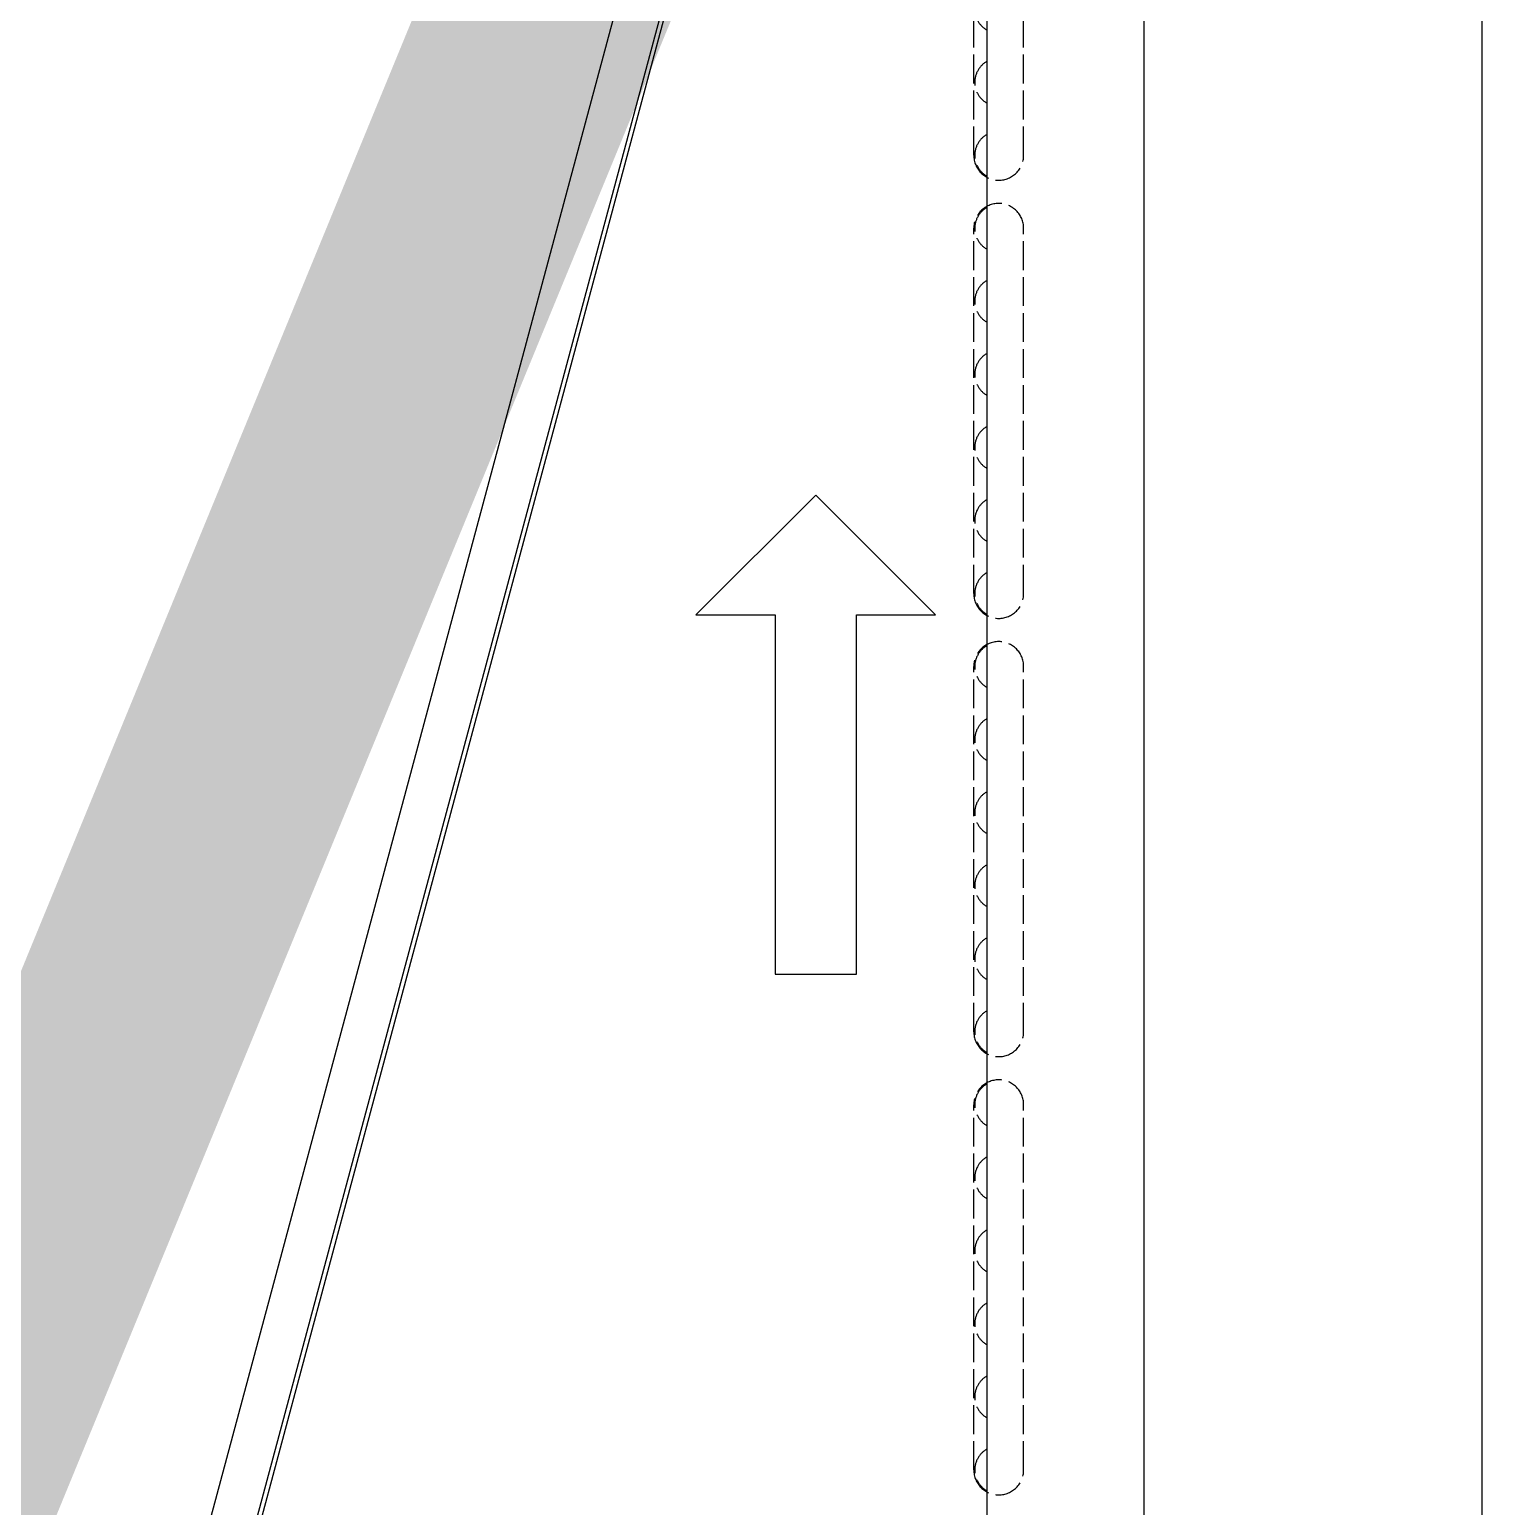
# Model space of a CAD drawing. Header units: millimetres. Extents: x -677815 to 476396, y -125373 to 39000.
# Drawn here: x 453525 to 455053, y -36124 to -34583 of the extents above; entities that cross this region are included whole.
import ezdxf

# ---------------------------------------------------------------- set-up
doc = ezdxf.new("R2010")
doc.units = ezdxf.units.MM
doc.linetypes.add('Xref Rapid Pick$0$AM_ISO02W050', pattern=[7.5, 6, -1.5])
for name, color, linetype, lineweight in [('AM_BOR', 4, 'Continuous', 25), ('Xref Rapid Pick$0$AM_BOR', 4, 'Continuous', 25), ('Xref Rapid Pick$0$Conv- Order In', 1, 'Continuous', 25), ('Xref Rapid Pick$0$Conv- Product Out', 6, 'Continuous', 25), ('Xref Rapid Pick$0$Hidden', 9, 'Xref Rapid Pick$0$AM_ISO02W050', 25), ('Xref Rapid Pick$0$Side Channel', 1, 'Continuous', 25)]:
    doc.layers.add(name, color=color, linetype=linetype, lineweight=lineweight)

# ---------------------------------------------------------------- blocks, each defined once
blk = doc.blocks.new('*U801')
at = {"color": 0, "linetype": 'Continuous'}
blk.add_lwpolyline([(0, 0), (125, -125), (125, -42.5), (500, -42.5), (500, 42.5), (125, 42.5), (125, 125)], close=True, dxfattribs=at)
blk = doc.blocks.new('*U859')
blk.add_lwpolyline([(0, 0), (3657.6, 0), (3657.6, -163.5), (0, -163.5)], close=True)
at = {"layer": 'Xref Rapid Pick$0$Hidden', "ltscale": 5}
for p, q in [((1409.7, 14), (1790.7, 14)), ((1866.9, 14), (2247.9, 14)), ((2324.1, 14), (2705.1, 14)), ((2781.3, 14), (3162.3, 14)), ((1409.7, -38), (1790.7, -38)), ((1866.9, -38), (2247.9, -38)), ((2324.1, -38), (2705.1, -38)), ((2781.3, -38), (3162.3, -38))]:
    blk.add_line(p, q, dxfattribs=at)
for centre, radius, start, end in [((1409.7, -12), 26, 90, 270), ((1409.7, -12), 25, 28.6854, 151.3146), ((1485.9, -12), 25, 28.6854, 151.3146), ((1562.1, -12), 25, 28.6854, 151.3146), ((1638.3, -12), 25, 28.6854, 151.3146), ((1714.5, -12), 25, 28.6854, 151.3146), ((1790.7, -12), 25, 28.6854, 151.3146), ((1790.7, -12), 26, 270, 90), ((1866.9, -12), 26, 90, 270), ((1866.9, -12), 25, 28.6854, 151.3146), ((1943.1, -12), 25, 28.6854, 151.3146), ((2019.3, -12), 25, 28.6854, 151.3146), ((2095.5, -12), 25, 28.6854, 151.3146), ((2171.7, -12), 25, 28.6854, 151.3146), ((2247.9, -12), 25, 28.6854, 151.3146), ((2247.9, -12), 26, 270, 90), ((2324.1, -12), 26, 90, 270), ((2324.1, -12), 25, 28.6854, 151.3146), ((2400.3, -12), 25, 28.6854, 151.3146), ((2476.5, -12), 25, 28.6854, 151.3146), ((2552.7, -12), 25, 28.6854, 151.3146), ((2628.9, -12), 25, 28.6854, 151.3146), ((2705.1, -12), 25, 28.6854, 151.3146), ((2705.1, -12), 26, 270, 90), ((2781.3, -12), 26, 90, 270), ((2781.3, -12), 25, 28.6854, 151.3146), ((2857.5, -12), 25, 28.6854, 151.3146), ((2933.7, -12), 25, 28.6854, 151.3146)]:
    blk.add_arc(centre, radius, start, end, dxfattribs=at)
blk = doc.blocks.new('Xref Rapid Pick')
at = {"layer": 'Xref Rapid Pick$0$AM_BOR', "color": 6}
blk.add_lwpolyline([(455065.1, -41930), (455065.1, -9742.7), (455040.1, -9742.7), (455040.1, -41930)], close=True, dxfattribs=at)
at = {"layer": 'Xref Rapid Pick$0$Conv- Product Out'}
for p, q in [((453555.1, -36729.9), (454977.2, -31431)), ((455021.8, -31443), (453599.8, -36741.9)), ((455026.2, -31444.2), (453604.2, -36743.1))]:
    blk.add_line(p, q, dxfattribs=at)
at = {"layer": 'Xref Rapid Pick$0$Side Channel', "const_width": 250}
blk.add_lwpolyline([(457151.3, -27049.2), (452202.7, -39091.5)], dxfattribs=at)
at = {"layer": 'Xref Rapid Pick$0$Conv- Order In'}
for name, p, rotation in [('*U859', (454524.1, -37495.8), 90.00000000000001), ('*U801', (454345.3, -35069), 270.0000000000014)]:
    blk.add_blockref(name, p, dxfattribs=dict(at, rotation=rotation))

msp = doc.modelspace()

# ---------------------------------------------------------------- block references
at = {"layer": 'AM_BOR'}
msp.add_blockref('Xref Rapid Pick', (0, 0), dxfattribs=at)

doc.saveas('drawing.dxf')
